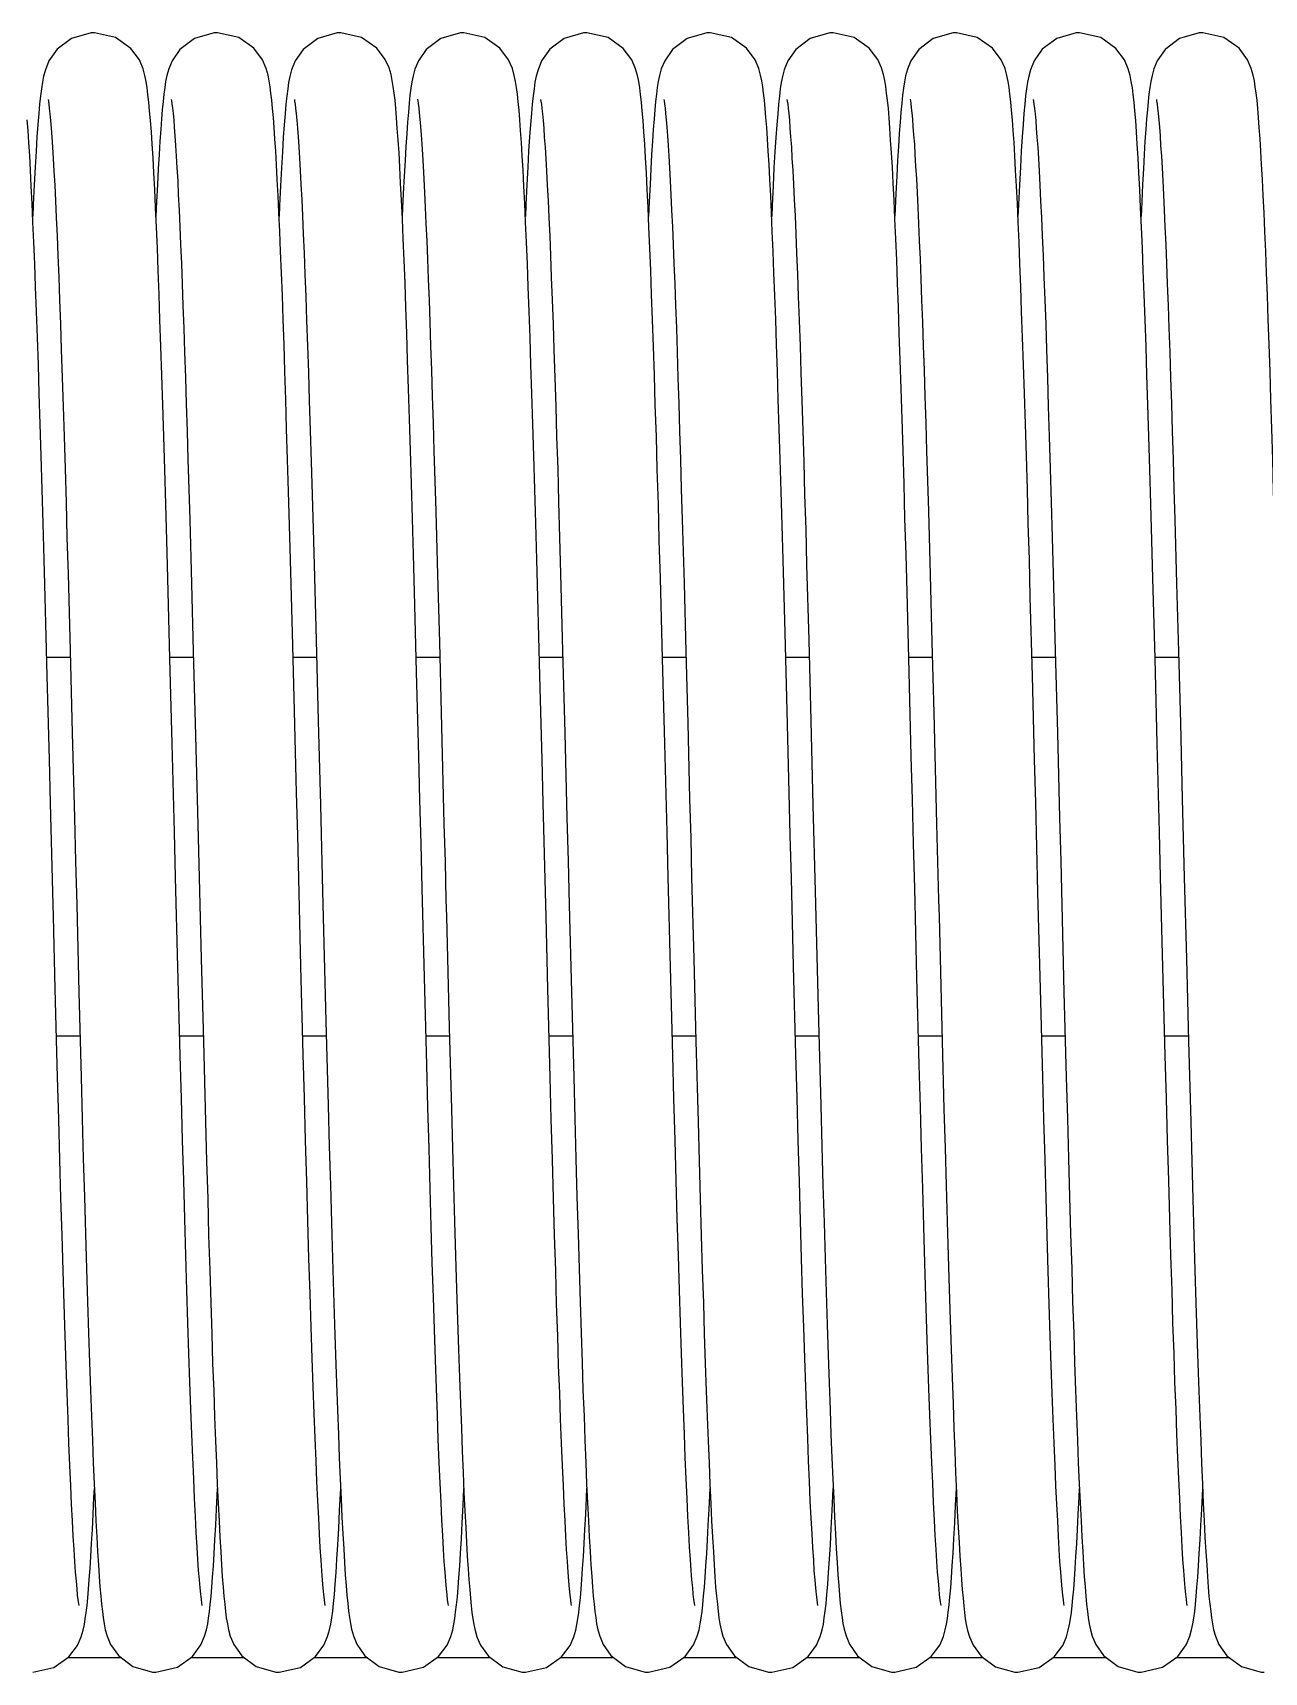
# Model space of a CAD drawing. Header units: millimetres. Extents: x 21899 to 38731, y -5425 to 3612.
# Drawn here: x 24551 to 24631, y -2765.4 to -2658.9 of the extents above; entities that cross this region are included whole.
import ezdxf

# ---------------------------------------------------------------- set-up
doc = ezdxf.new("R2010")
doc.units = ezdxf.units.MM

msp = doc.modelspace()

# ---------------------------------------------------------------- linework, layer by layer
at = {"color": 7, "linetype": 'Continuous'}
for p, q in [((24577.15, -2689.98), (24577.26, -2694.12)), ((24609.15, -2689.98), (24609.26, -2694.12)), ((24561.16, -2690.53), (24561.28, -2694.68)), ((24593.16, -2690.53), (24593.28, -2694.68)), ((24625.16, -2690.53), (24625.28, -2694.68)), ((24567.84, -2697.9), (24567.71, -2693.15)), ((24599.84, -2697.9), (24599.71, -2693.15)), ((24553.26, -2694.06), (24553.39, -2699.07)), ((24559.88, -2699.56), (24559.74, -2694.35)), ((24569.24, -2693.47), (24569.38, -2698.38)), ((24577.26, -2694.12), (24577.38, -2698.51)), ((24585.26, -2694.06), (24585.39, -2699.07)), ((24591.88, -2699.56), (24591.74, -2694.35)), ((24601.24, -2693.47), (24601.38, -2698.38)), ((24609.26, -2694.12), (24609.38, -2698.51)), ((24617.26, -2694.06), (24617.39, -2699.07)), ((24623.88, -2699.56), (24623.74, -2694.35)), ((24561.28, -2694.68), (24561.39, -2699.1)), ((24575.9, -2700.43), (24575.77, -2695.25)), ((24593.28, -2694.68), (24593.39, -2699.1)), ((24607.9, -2700.43), (24607.77, -2695.25)), ((24625.28, -2694.68), (24625.39, -2699.1)), ((24551.91, -2700.69), (24551.77, -2695.58)), ((24583.91, -2700.69), (24583.77, -2695.58)), ((24615.91, -2700.69), (24615.77, -2695.58)), ((24567.97, -2702.96), (24567.84, -2697.9)), ((24569.38, -2698.38), (24569.51, -2703.61)), ((24577.38, -2698.51), (24577.5, -2703.1)), ((24599.97, -2702.96), (24599.84, -2697.9)), ((24601.38, -2698.38), (24601.51, -2703.61)), ((24609.38, -2698.51), (24609.5, -2703.1)), ((24551.88, -2699.47), (24553.4, -2699.47)), ((24553.39, -2699.07), (24553.53, -2704.38)), ((24559.88, -2699.47), (24561.4, -2699.47)), ((24560.02, -2705.09), (24559.88, -2699.56)), ((24561.39, -2699.1), (24561.52, -2703.77)), ((24567.88, -2699.47), (24569.4, -2699.47)), ((24575.88, -2699.47), (24577.4, -2699.47)), ((24583.88, -2699.47), (24585.4, -2699.47)), ((24585.39, -2699.07), (24585.53, -2704.38)), ((24591.88, -2699.47), (24593.4, -2699.47)), ((24592.02, -2705.09), (24591.88, -2699.56)), ((24593.39, -2699.1), (24593.52, -2703.77)), ((24599.88, -2699.47), (24601.4, -2699.47)), ((24607.88, -2699.47), (24609.4, -2699.47)), ((24615.88, -2699.47), (24617.4, -2699.47)), ((24617.39, -2699.07), (24617.53, -2704.38)), ((24623.88, -2699.47), (24625.4, -2699.47)), ((24624.02, -2705.09), (24623.88, -2699.56)), ((24625.39, -2699.1), (24625.52, -2703.77)), ((24569.51, -2703.61), (24569.65, -2709.08)), ((24601.51, -2703.61), (24601.65, -2709.08)), ((24576.41, -2720.28), (24576.26, -2714.49)), ((24608.41, -2720.28), (24608.26, -2714.49)), ((24553.82, -2715.56), (24553.96, -2721.23)), ((24585.82, -2715.56), (24585.96, -2721.23)), ((24617.82, -2715.56), (24617.96, -2721.23)), ((24552.43, -2721.03), (24552.31, -2716.32)), ((24577.84, -2716.32), (24578.02, -2723.53)), ((24584.43, -2721.03), (24584.31, -2716.32)), ((24609.84, -2716.32), (24610.02, -2723.53)), ((24616.43, -2721.03), (24616.31, -2716.32)), ((24560.54, -2725.36), (24560.39, -2719.61)), ((24561.91, -2719.07), (24562.05, -2724.42)), ((24568.54, -2725.29), (24568.39, -2719.56)), ((24592.54, -2725.36), (24592.39, -2719.61)), ((24593.91, -2719.07), (24594.05, -2724.42)), ((24600.54, -2725.29), (24600.39, -2719.56)), ((24624.54, -2725.36), (24624.39, -2719.61)), ((24625.91, -2719.07), (24626.05, -2724.42)), ((24552.58, -2726.75), (24552.43, -2721.03)), ((24576.56, -2725.96), (24576.41, -2720.28)), ((24584.58, -2726.75), (24584.43, -2721.03)), ((24608.56, -2725.96), (24608.41, -2720.28)), ((24616.58, -2726.75), (24616.43, -2721.03)), ((24553.96, -2721.23), (24554.11, -2726.76)), ((24585.96, -2721.23), (24586.11, -2726.76)), ((24617.96, -2721.23), (24618.11, -2726.76)), ((24570.01, -2723.13), (24570.16, -2728.6)), ((24602.01, -2723.13), (24602.16, -2728.6)), ((24552.51, -2724.08), (24554.04, -2724.08)), ((24560.51, -2724.08), (24562.04, -2724.08)), ((24568.51, -2724.08), (24570.04, -2724.08)), ((24576.51, -2724.08), (24578.04, -2724.08)), ((24578.02, -2723.53), (24578.16, -2728.84)), ((24584.51, -2724.08), (24586.04, -2724.08)), ((24592.51, -2724.08), (24594.04, -2724.08)), ((24600.51, -2724.08), (24602.04, -2724.08)), ((24608.51, -2724.08), (24610.04, -2724.08)), ((24610.02, -2723.53), (24610.16, -2728.84)), ((24616.51, -2724.08), (24618.04, -2724.08)), ((24624.51, -2724.08), (24626.04, -2724.08)), ((24562.05, -2724.42), (24562.19, -2729.67)), ((24594.05, -2724.42), (24594.19, -2729.67)), ((24626.05, -2724.42), (24626.19, -2729.67)), ((24556.72, -2764.47), (24553.24, -2764.47)), ((24564.71, -2764.47), (24561.23, -2764.47)), ((24572.72, -2764.47), (24569.24, -2764.47)), ((24580.71, -2764.47), (24577.24, -2764.47)), ((24588.72, -2764.47), (24585.24, -2764.47)), ((24596.71, -2764.47), (24593.23, -2764.47)), ((24604.72, -2764.47), (24601.24, -2764.47)), ((24612.71, -2764.47), (24609.24, -2764.47)), ((24620.72, -2764.47), (24617.24, -2764.47)), ((24628.71, -2764.47), (24625.23, -2764.47))]:
    msp.add_line(p, q, dxfattribs=at)
for points in [[(24554.97, -2658.91), (24554.75, -2658.92), (24553.49, -2659.28), (24552.55, -2659.98), (24552.02, -2660.73), (24551.79, -2661.31), (24551.67, -2661.74), (24551.59, -2662.13), (24551.53, -2662.55), (24551.47, -2663.01), (24551.41, -2663.55), (24551.36, -2664.16), (24551.3, -2664.87)], [(24558.62, -2664.62), (24558.56, -2663.98), (24558.51, -2663.42), (24558.45, -2662.92), (24558.4, -2662.48), (24558.33, -2662.08), (24558.25, -2661.69), (24558.13, -2661.25), (24557.89, -2660.68), (24557.33, -2659.93), (24556.35, -2659.23), (24554.97, -2658.91)], [(24562.97, -2658.91), (24562.75, -2658.92), (24561.47, -2659.29), (24560.53, -2660), (24560.02, -2660.73), (24559.8, -2661.26), (24559.68, -2661.69), (24559.6, -2662.08), (24559.54, -2662.47), (24559.48, -2662.89), (24559.43, -2663.37), (24559.38, -2663.91), (24559.33, -2664.51), (24559.28, -2665.2)], [(24566.65, -2665.07), (24566.6, -2664.42), (24566.55, -2663.83), (24566.5, -2663.3), (24566.44, -2662.84), (24566.39, -2662.42), (24566.33, -2662.04), (24566.25, -2661.67), (24566.13, -2661.24), (24565.89, -2660.68), (24565.33, -2659.92), (24564.35, -2659.23), (24562.97, -2658.91)], [(24570.97, -2658.91), (24570.75, -2658.92), (24569.48, -2659.28), (24568.54, -2659.99), (24568.01, -2660.74), (24567.78, -2661.31), (24567.67, -2661.75), (24567.59, -2662.14), (24567.53, -2662.56), (24567.47, -2663.02), (24567.41, -2663.56), (24567.36, -2664.18), (24567.3, -2664.89)], [(24574.65, -2665.12), (24574.6, -2664.44), (24574.55, -2663.84), (24574.5, -2663.3), (24574.44, -2662.83), (24574.39, -2662.41), (24574.32, -2662.02), (24574.24, -2661.63), (24574.11, -2661.2), (24573.87, -2660.65), (24573.31, -2659.91), (24572.33, -2659.22), (24570.97, -2658.91)], [(24578.97, -2658.91), (24578.75, -2658.92), (24577.47, -2659.29), (24576.53, -2660), (24576.02, -2660.73), (24575.79, -2661.28), (24575.67, -2661.72), (24575.6, -2662.11), (24575.53, -2662.52), (24575.47, -2662.97), (24575.42, -2663.48), (24575.37, -2664.06), (24575.31, -2664.72)], [(24582.61, -2664.57), (24582.56, -2663.94), (24582.51, -2663.39), (24582.45, -2662.91), (24582.4, -2662.47), (24582.33, -2662.08), (24582.25, -2661.69), (24582.13, -2661.24), (24581.88, -2660.67), (24581.31, -2659.91), (24580.33, -2659.22), (24578.97, -2658.91)], [(24586.97, -2658.91), (24586.75, -2658.92), (24585.49, -2659.28), (24584.55, -2659.98), (24584.02, -2660.73), (24583.79, -2661.31), (24583.67, -2661.74), (24583.59, -2662.13), (24583.53, -2662.55), (24583.47, -2663.01), (24583.41, -2663.55), (24583.36, -2664.16), (24583.3, -2664.87)], [(24590.62, -2664.62), (24590.56, -2663.98), (24590.51, -2663.42), (24590.45, -2662.92), (24590.4, -2662.48), (24590.33, -2662.08), (24590.25, -2661.69), (24590.13, -2661.25), (24589.89, -2660.68), (24589.33, -2659.93), (24588.35, -2659.23), (24586.97, -2658.91)], [(24594.97, -2658.91), (24594.75, -2658.92), (24593.47, -2659.29), (24592.53, -2660), (24592.02, -2660.73), (24591.8, -2661.26), (24591.68, -2661.69), (24591.6, -2662.08), (24591.54, -2662.47), (24591.48, -2662.89), (24591.43, -2663.37), (24591.38, -2663.91), (24591.33, -2664.51), (24591.28, -2665.2)], [(24598.65, -2665.07), (24598.6, -2664.42), (24598.55, -2663.83), (24598.5, -2663.3), (24598.44, -2662.84), (24598.39, -2662.42), (24598.33, -2662.04), (24598.25, -2661.67), (24598.13, -2661.24), (24597.89, -2660.68), (24597.33, -2659.92), (24596.35, -2659.23), (24594.97, -2658.91)], [(24602.97, -2658.91), (24602.75, -2658.92), (24601.48, -2659.28), (24600.54, -2659.99), (24600.01, -2660.74), (24599.78, -2661.31), (24599.67, -2661.75), (24599.59, -2662.14), (24599.53, -2662.56), (24599.47, -2663.02), (24599.41, -2663.56), (24599.36, -2664.18), (24599.3, -2664.89)], [(24606.65, -2665.12), (24606.6, -2664.44), (24606.55, -2663.84), (24606.5, -2663.3), (24606.44, -2662.83), (24606.39, -2662.41), (24606.32, -2662.02), (24606.24, -2661.63), (24606.11, -2661.2), (24605.87, -2660.65), (24605.31, -2659.91), (24604.33, -2659.22), (24602.97, -2658.91)], [(24610.97, -2658.91), (24610.75, -2658.92), (24609.47, -2659.29), (24608.53, -2660), (24608.02, -2660.73), (24607.79, -2661.28), (24607.67, -2661.72), (24607.6, -2662.11), (24607.53, -2662.52), (24607.47, -2662.97), (24607.42, -2663.48), (24607.37, -2664.06), (24607.31, -2664.72)], [(24614.61, -2664.57), (24614.56, -2663.94), (24614.51, -2663.39), (24614.45, -2662.91), (24614.4, -2662.47), (24614.33, -2662.08), (24614.25, -2661.69), (24614.13, -2661.24), (24613.88, -2660.67), (24613.31, -2659.91), (24612.33, -2659.22), (24610.97, -2658.91)], [(24618.97, -2658.91), (24618.75, -2658.92), (24617.49, -2659.28), (24616.55, -2659.98), (24616.02, -2660.73), (24615.79, -2661.31), (24615.67, -2661.74), (24615.59, -2662.13), (24615.53, -2662.55), (24615.47, -2663.01), (24615.41, -2663.55), (24615.36, -2664.16), (24615.3, -2664.87)], [(24622.62, -2664.62), (24622.56, -2663.98), (24622.51, -2663.42), (24622.45, -2662.92), (24622.4, -2662.48), (24622.33, -2662.08), (24622.25, -2661.69), (24622.13, -2661.25), (24621.89, -2660.68), (24621.33, -2659.93), (24620.35, -2659.23), (24618.97, -2658.91)], [(24626.97, -2658.91), (24626.75, -2658.92), (24625.47, -2659.29), (24624.53, -2660), (24624.02, -2660.73), (24623.8, -2661.26), (24623.68, -2661.69), (24623.6, -2662.08), (24623.54, -2662.47), (24623.48, -2662.89), (24623.43, -2663.37), (24623.38, -2663.91), (24623.33, -2664.51), (24623.28, -2665.2)], [(24630.65, -2665.07), (24630.6, -2664.42), (24630.55, -2663.83), (24630.5, -2663.3), (24630.44, -2662.84), (24630.39, -2662.42), (24630.33, -2662.04), (24630.25, -2661.67), (24630.13, -2661.24), (24629.89, -2660.68), (24629.33, -2659.92), (24628.35, -2659.23), (24626.97, -2658.91)], [(24551.96, -2663.24), (24551.98, -2663.35), (24552.01, -2663.55), (24552.04, -2663.83), (24552.08, -2664.18), (24552.12, -2664.61), (24552.16, -2665.12), (24552.2, -2665.69), (24552.25, -2666.35), (24552.3, -2667.09), (24552.34, -2667.91), (24552.39, -2668.81), (24552.44, -2669.82), (24552.49, -2670.91), (24552.55, -2672.1), (24552.6, -2673.39), (24552.65, -2674.78), (24552.71, -2676.26), (24552.77, -2677.84), (24552.82, -2679.52), (24552.88, -2681.3), (24552.94, -2683.18), (24553, -2685.15), (24553.07, -2687.23), (24553.13, -2689.41), (24553.19, -2691.69), (24553.26, -2694.06)], [(24559.96, -2663.24), (24559.98, -2663.34), (24560.01, -2663.53), (24560.04, -2663.8), (24560.08, -2664.15), (24560.12, -2664.57), (24560.16, -2665.05), (24560.2, -2665.61), (24560.24, -2666.23), (24560.29, -2666.92), (24560.33, -2667.69), (24560.38, -2668.53), (24560.42, -2669.44), (24560.47, -2670.44), (24560.52, -2671.51), (24560.57, -2672.67), (24560.62, -2673.91), (24560.67, -2675.23), (24560.72, -2676.63), (24560.78, -2678.11), (24560.83, -2679.67), (24560.88, -2681.31), (24560.94, -2683.01), (24560.99, -2684.79), (24561.05, -2686.63), (24561.1, -2688.55), (24561.16, -2690.53)], [(24567.96, -2663.24), (24567.98, -2663.35), (24568.01, -2663.54), (24568.04, -2663.82), (24568.08, -2664.17), (24568.12, -2664.6), (24568.16, -2665.1), (24568.2, -2665.67), (24568.25, -2666.32), (24568.29, -2667.05), (24568.34, -2667.86), (24568.39, -2668.75), (24568.44, -2669.74), (24568.49, -2670.81), (24568.54, -2671.98), (24568.59, -2673.24), (24568.65, -2674.6), (24568.7, -2676.05), (24568.76, -2677.6), (24568.81, -2679.24), (24568.87, -2680.99), (24568.93, -2682.82), (24568.99, -2684.76), (24569.05, -2686.79), (24569.11, -2688.92), (24569.18, -2691.15), (24569.24, -2693.47)], [(24575.96, -2663.23), (24575.96, -2663.24), (24575.98, -2663.33), (24576, -2663.51), (24576.04, -2663.78), (24576.07, -2664.12), (24576.11, -2664.52), (24576.15, -2665), (24576.19, -2665.54), (24576.24, -2666.15), (24576.28, -2666.83), (24576.32, -2667.58), (24576.37, -2668.4), (24576.42, -2669.29), (24576.46, -2670.26), (24576.51, -2671.31), (24576.56, -2672.43), (24576.61, -2673.63), (24576.66, -2674.92), (24576.71, -2676.28), (24576.76, -2677.72), (24576.81, -2679.24), (24576.87, -2680.84), (24576.92, -2682.52), (24576.98, -2684.27), (24577.03, -2686.1), (24577.09, -2688.01), (24577.15, -2689.98)], [(24583.96, -2663.24), (24583.98, -2663.35), (24584.01, -2663.55), (24584.04, -2663.83), (24584.08, -2664.18), (24584.12, -2664.61), (24584.16, -2665.12), (24584.2, -2665.69), (24584.25, -2666.35), (24584.3, -2667.09), (24584.34, -2667.91), (24584.39, -2668.81), (24584.44, -2669.82), (24584.49, -2670.91), (24584.55, -2672.1), (24584.6, -2673.39), (24584.65, -2674.78), (24584.71, -2676.26), (24584.77, -2677.84), (24584.82, -2679.52), (24584.88, -2681.3), (24584.94, -2683.18), (24585, -2685.15), (24585.07, -2687.23), (24585.13, -2689.41), (24585.19, -2691.69), (24585.26, -2694.06)], [(24591.96, -2663.24), (24591.98, -2663.34), (24592.01, -2663.53), (24592.04, -2663.8), (24592.08, -2664.15), (24592.12, -2664.57), (24592.16, -2665.05), (24592.2, -2665.61), (24592.24, -2666.23), (24592.29, -2666.92), (24592.33, -2667.69), (24592.38, -2668.53), (24592.42, -2669.44), (24592.47, -2670.44), (24592.52, -2671.51), (24592.57, -2672.67), (24592.62, -2673.91), (24592.67, -2675.23), (24592.72, -2676.63), (24592.78, -2678.11), (24592.83, -2679.67), (24592.88, -2681.31), (24592.94, -2683.01), (24592.99, -2684.79), (24593.05, -2686.63), (24593.1, -2688.55), (24593.16, -2690.53)], [(24599.96, -2663.24), (24599.98, -2663.35), (24600.01, -2663.54), (24600.04, -2663.82), (24600.08, -2664.17), (24600.12, -2664.6), (24600.16, -2665.1), (24600.2, -2665.67), (24600.25, -2666.32), (24600.29, -2667.05), (24600.34, -2667.86), (24600.39, -2668.75), (24600.44, -2669.74), (24600.49, -2670.81), (24600.54, -2671.98), (24600.59, -2673.24), (24600.65, -2674.6), (24600.7, -2676.05), (24600.76, -2677.6), (24600.81, -2679.24), (24600.87, -2680.99), (24600.93, -2682.82), (24600.99, -2684.76), (24601.05, -2686.79), (24601.11, -2688.92), (24601.18, -2691.15), (24601.24, -2693.47)], [(24607.96, -2663.23), (24607.96, -2663.24), (24607.98, -2663.33), (24608, -2663.51), (24608.04, -2663.78), (24608.07, -2664.12), (24608.11, -2664.52), (24608.15, -2665), (24608.19, -2665.54), (24608.24, -2666.15), (24608.28, -2666.83), (24608.32, -2667.58), (24608.37, -2668.4), (24608.42, -2669.29), (24608.46, -2670.26), (24608.51, -2671.31), (24608.56, -2672.43), (24608.61, -2673.63), (24608.66, -2674.92), (24608.71, -2676.28), (24608.76, -2677.72), (24608.81, -2679.24), (24608.87, -2680.84), (24608.92, -2682.52), (24608.98, -2684.27), (24609.03, -2686.1), (24609.09, -2688.01), (24609.15, -2689.98)], [(24615.96, -2663.24), (24615.98, -2663.35), (24616.01, -2663.55), (24616.04, -2663.83), (24616.08, -2664.18), (24616.12, -2664.61), (24616.16, -2665.12), (24616.2, -2665.69), (24616.25, -2666.35), (24616.3, -2667.09), (24616.34, -2667.91), (24616.39, -2668.81), (24616.44, -2669.82), (24616.49, -2670.91), (24616.55, -2672.1), (24616.6, -2673.39), (24616.65, -2674.78), (24616.71, -2676.26), (24616.77, -2677.84), (24616.82, -2679.52), (24616.88, -2681.3), (24616.94, -2683.18), (24617, -2685.15), (24617.07, -2687.23), (24617.13, -2689.41), (24617.19, -2691.69), (24617.26, -2694.06)], [(24623.96, -2663.24), (24623.98, -2663.34), (24624.01, -2663.53), (24624.04, -2663.8), (24624.08, -2664.15), (24624.12, -2664.57), (24624.16, -2665.05), (24624.2, -2665.61), (24624.24, -2666.23), (24624.29, -2666.92), (24624.33, -2667.69), (24624.38, -2668.53), (24624.42, -2669.44), (24624.47, -2670.44), (24624.52, -2671.51), (24624.57, -2672.67), (24624.62, -2673.91), (24624.67, -2675.23), (24624.72, -2676.63), (24624.78, -2678.11), (24624.83, -2679.67), (24624.88, -2681.31), (24624.94, -2683.01), (24624.99, -2684.79), (24625.05, -2686.63), (24625.1, -2688.55), (24625.16, -2690.53)], [(24551.77, -2695.58), (24551.71, -2693.14), (24551.64, -2690.8), (24551.58, -2688.55), (24551.52, -2686.39), (24551.45, -2684.33), (24551.39, -2682.35), (24551.33, -2680.48), (24551.27, -2678.7), (24551.21, -2677.01), (24551.15, -2675.42), (24551.1, -2673.92), (24551.04, -2672.52), (24550.98, -2671.21), (24550.93, -2670), (24550.87, -2668.87), (24550.82, -2667.84), (24550.77, -2666.9), (24550.72, -2666.04), (24550.66, -2665.26), (24550.61, -2664.57)], [(24559.74, -2694.35), (24559.67, -2691.89), (24559.61, -2689.54), (24559.54, -2687.29), (24559.48, -2685.14), (24559.41, -2683.09), (24559.35, -2681.15), (24559.29, -2679.3), (24559.23, -2677.56), (24559.17, -2675.91), (24559.11, -2674.36), (24559.06, -2672.9), (24559, -2671.54), (24558.94, -2670.27), (24558.89, -2669.1), (24558.83, -2668.02), (24558.78, -2667.04), (24558.72, -2666.15), (24558.67, -2665.34), (24558.62, -2664.62)], [(24583.77, -2695.58), (24583.71, -2693.14), (24583.64, -2690.8), (24583.58, -2688.55), (24583.52, -2686.39), (24583.45, -2684.33), (24583.39, -2682.35), (24583.33, -2680.48), (24583.27, -2678.7), (24583.21, -2677.01), (24583.15, -2675.42), (24583.1, -2673.92), (24583.04, -2672.52), (24582.98, -2671.21), (24582.93, -2670), (24582.87, -2668.87), (24582.82, -2667.84), (24582.77, -2666.9), (24582.72, -2666.04), (24582.66, -2665.26), (24582.61, -2664.57)], [(24591.74, -2694.35), (24591.67, -2691.89), (24591.61, -2689.54), (24591.54, -2687.29), (24591.48, -2685.14), (24591.41, -2683.09), (24591.35, -2681.15), (24591.29, -2679.3), (24591.23, -2677.56), (24591.17, -2675.91), (24591.11, -2674.36), (24591.06, -2672.9), (24591, -2671.54), (24590.94, -2670.27), (24590.89, -2669.1), (24590.83, -2668.02), (24590.78, -2667.04), (24590.72, -2666.15), (24590.67, -2665.34), (24590.62, -2664.62)], [(24615.77, -2695.58), (24615.71, -2693.14), (24615.64, -2690.8), (24615.58, -2688.55), (24615.52, -2686.39), (24615.45, -2684.33), (24615.39, -2682.35), (24615.33, -2680.48), (24615.27, -2678.7), (24615.21, -2677.01), (24615.15, -2675.42), (24615.1, -2673.92), (24615.04, -2672.52), (24614.98, -2671.21), (24614.93, -2670), (24614.87, -2668.87), (24614.82, -2667.84), (24614.77, -2666.9), (24614.72, -2666.04), (24614.66, -2665.26), (24614.61, -2664.57)], [(24623.74, -2694.35), (24623.67, -2691.89), (24623.61, -2689.54), (24623.54, -2687.29), (24623.48, -2685.14), (24623.41, -2683.09), (24623.35, -2681.15), (24623.29, -2679.3), (24623.23, -2677.56), (24623.17, -2675.91), (24623.11, -2674.36), (24623.06, -2672.9), (24623, -2671.54), (24622.94, -2670.27), (24622.89, -2669.1), (24622.83, -2668.02), (24622.78, -2667.04), (24622.72, -2666.15), (24622.67, -2665.34), (24622.62, -2664.62)], [(24551.3, -2664.87), (24551.24, -2665.68), (24551.18, -2666.6), (24551.13, -2667.64), (24551.06, -2668.8), (24551, -2670.08), (24550.97, -2670.84)], [(24559.28, -2665.2), (24559.22, -2665.96), (24559.17, -2666.81), (24559.12, -2667.75), (24559.07, -2668.77), (24559.01, -2669.89), (24558.97, -2670.84)], [(24567.71, -2693.15), (24567.65, -2690.89), (24567.58, -2688.72), (24567.52, -2686.63), (24567.46, -2684.64), (24567.4, -2682.73), (24567.35, -2680.91), (24567.29, -2679.17), (24567.23, -2677.53), (24567.18, -2675.97), (24567.12, -2674.5), (24567.07, -2673.12), (24567.01, -2671.82), (24566.96, -2670.61), (24566.91, -2669.49), (24566.85, -2668.44), (24566.8, -2667.48), (24566.75, -2666.6), (24566.7, -2665.8), (24566.65, -2665.07)], [(24567.3, -2664.89), (24567.24, -2665.71), (24567.18, -2666.64), (24567.12, -2667.69), (24567.06, -2668.86), (24567, -2670.15), (24566.97, -2670.84)], [(24575.77, -2695.25), (24575.7, -2692.8), (24575.63, -2690.46), (24575.57, -2688.21), (24575.51, -2686.05), (24575.44, -2684), (24575.38, -2682.05), (24575.32, -2680.19), (24575.26, -2678.43), (24575.2, -2676.75), (24575.15, -2675.18), (24575.09, -2673.69), (24575.03, -2672.3), (24574.98, -2671), (24574.92, -2669.79), (24574.86, -2668.68), (24574.81, -2667.65), (24574.76, -2666.72), (24574.7, -2665.88), (24574.65, -2665.12)], [(24575.31, -2664.72), (24575.26, -2665.46), (24575.2, -2666.29), (24575.15, -2667.21), (24575.09, -2668.23), (24575.04, -2669.35), (24574.97, -2670.83)], [(24583.3, -2664.87), (24583.24, -2665.68), (24583.18, -2666.6), (24583.13, -2667.64), (24583.06, -2668.8), (24583, -2670.08), (24582.97, -2670.84)], [(24591.28, -2665.2), (24591.22, -2665.96), (24591.17, -2666.81), (24591.12, -2667.75), (24591.07, -2668.77), (24591.01, -2669.89), (24590.97, -2670.84)], [(24599.71, -2693.15), (24599.65, -2690.89), (24599.58, -2688.72), (24599.52, -2686.63), (24599.46, -2684.64), (24599.4, -2682.73), (24599.35, -2680.91), (24599.29, -2679.17), (24599.23, -2677.53), (24599.18, -2675.97), (24599.12, -2674.5), (24599.07, -2673.12), (24599.01, -2671.82), (24598.96, -2670.61), (24598.91, -2669.49), (24598.85, -2668.44), (24598.8, -2667.48), (24598.75, -2666.6), (24598.7, -2665.8), (24598.65, -2665.07)], [(24599.3, -2664.89), (24599.24, -2665.71), (24599.18, -2666.64), (24599.12, -2667.69), (24599.06, -2668.86), (24599, -2670.15), (24598.97, -2670.84)], [(24607.77, -2695.25), (24607.7, -2692.8), (24607.63, -2690.46), (24607.57, -2688.21), (24607.51, -2686.05), (24607.44, -2684), (24607.38, -2682.05), (24607.32, -2680.19), (24607.26, -2678.43), (24607.2, -2676.75), (24607.15, -2675.18), (24607.09, -2673.69), (24607.03, -2672.3), (24606.98, -2671), (24606.92, -2669.79), (24606.86, -2668.68), (24606.81, -2667.65), (24606.76, -2666.72), (24606.7, -2665.88), (24606.65, -2665.12)], [(24607.31, -2664.72), (24607.26, -2665.46), (24607.2, -2666.29), (24607.15, -2667.21), (24607.09, -2668.23), (24607.04, -2669.35), (24606.97, -2670.83)], [(24615.3, -2664.87), (24615.24, -2665.68), (24615.18, -2666.6), (24615.13, -2667.64), (24615.06, -2668.8), (24615, -2670.08), (24614.97, -2670.84)], [(24623.28, -2665.2), (24623.22, -2665.96), (24623.17, -2666.81), (24623.12, -2667.75), (24623.07, -2668.77), (24623.01, -2669.89), (24622.97, -2670.84)], [(24631.71, -2693.15), (24631.65, -2690.89), (24631.58, -2688.72), (24631.52, -2686.63), (24631.46, -2684.64), (24631.4, -2682.73), (24631.35, -2680.91), (24631.29, -2679.17), (24631.23, -2677.53), (24631.18, -2675.97), (24631.12, -2674.5), (24631.07, -2673.12), (24631.01, -2671.82), (24630.96, -2670.61), (24630.91, -2669.49), (24630.85, -2668.44), (24630.8, -2667.48), (24630.75, -2666.6), (24630.7, -2665.8), (24630.65, -2665.07)], [(24552.12, -2708.94), (24552.05, -2706.12), (24551.91, -2700.69)], [(24576.26, -2714.49), (24576.19, -2711.6), (24576.12, -2708.74), (24576.04, -2705.91), (24575.9, -2700.43)], [(24584.12, -2708.94), (24584.05, -2706.12), (24583.91, -2700.69)], [(24608.26, -2714.49), (24608.19, -2711.6), (24608.12, -2708.74), (24608.04, -2705.91), (24607.9, -2700.43)], [(24616.12, -2708.94), (24616.05, -2706.12), (24615.91, -2700.69)], [(24568.39, -2719.56), (24568.25, -2713.84), (24568.18, -2711.04), (24568.11, -2708.29), (24567.97, -2702.96)], [(24600.39, -2719.56), (24600.25, -2713.84), (24600.18, -2711.04), (24600.11, -2708.29), (24599.97, -2702.96)], [(24561.52, -2703.77), (24561.64, -2708.68), (24561.71, -2711.21), (24561.77, -2713.79), (24561.91, -2719.07)], [(24577.5, -2703.1), (24577.68, -2710.3), (24577.75, -2712.76), (24577.81, -2715.24), (24577.84, -2716.32)], [(24593.52, -2703.77), (24593.64, -2708.68), (24593.71, -2711.21), (24593.77, -2713.79), (24593.91, -2719.07)], [(24609.5, -2703.1), (24609.68, -2710.3), (24609.75, -2712.76), (24609.81, -2715.24), (24609.84, -2716.32)], [(24625.52, -2703.77), (24625.64, -2708.68), (24625.71, -2711.21), (24625.77, -2713.79), (24625.91, -2719.07)], [(24553.53, -2704.38), (24553.67, -2709.91), (24553.75, -2712.73), (24553.82, -2715.56)], [(24560.39, -2719.61), (24560.24, -2713.76), (24560.17, -2710.84), (24560.02, -2705.09)], [(24585.53, -2704.38), (24585.67, -2709.91), (24585.75, -2712.73), (24585.82, -2715.56)], [(24592.39, -2719.61), (24592.24, -2713.76), (24592.17, -2710.84), (24592.02, -2705.09)], [(24617.53, -2704.38), (24617.67, -2709.91), (24617.75, -2712.73), (24617.82, -2715.56)], [(24624.39, -2719.61), (24624.24, -2713.76), (24624.17, -2710.84), (24624.02, -2705.09)], [(24552.31, -2716.32), (24552.27, -2714.75), (24552.12, -2708.94)], [(24569.65, -2709.08), (24569.79, -2714.68), (24570.01, -2723.13)], [(24584.31, -2716.32), (24584.27, -2714.75), (24584.12, -2708.94)], [(24601.65, -2709.08), (24601.79, -2714.68), (24602.01, -2723.13)], [(24616.31, -2716.32), (24616.27, -2714.75), (24616.12, -2708.94)], [(24569.97, -2761.08), (24569.97, -2761.07), (24569.95, -2760.93), (24569.92, -2760.69), (24569.88, -2760.36), (24569.84, -2759.94), (24569.79, -2759.43), (24569.74, -2758.83), (24569.7, -2758.13), (24569.64, -2757.32), (24569.59, -2756.42), (24569.54, -2755.4), (24569.48, -2754.27), (24569.42, -2753.03), (24569.37, -2751.68), (24569.31, -2750.2), (24569.25, -2748.6), (24569.18, -2746.87), (24569.12, -2745.01), (24569.05, -2743), (24568.98, -2740.84), (24568.91, -2738.54), (24568.84, -2736.1), (24568.77, -2733.53), (24568.69, -2730.87), (24568.62, -2728.11), (24568.54, -2725.29)], [(24601.97, -2761.08), (24601.97, -2761.07), (24601.95, -2760.93), (24601.92, -2760.69), (24601.88, -2760.36), (24601.84, -2759.94), (24601.79, -2759.43), (24601.74, -2758.83), (24601.7, -2758.13), (24601.64, -2757.32), (24601.59, -2756.42), (24601.54, -2755.4), (24601.48, -2754.27), (24601.42, -2753.03), (24601.37, -2751.68), (24601.31, -2750.2), (24601.25, -2748.6), (24601.18, -2746.87), (24601.12, -2745.01), (24601.05, -2743), (24600.98, -2740.84), (24600.91, -2738.54), (24600.84, -2736.1), (24600.77, -2733.53), (24600.69, -2730.87), (24600.62, -2728.11), (24600.54, -2725.29)], [(24561.97, -2761.08), (24561.97, -2761.07), (24561.95, -2760.93), (24561.92, -2760.69), (24561.88, -2760.35), (24561.84, -2759.93), (24561.79, -2759.42), (24561.74, -2758.81), (24561.69, -2758.1), (24561.64, -2757.28), (24561.59, -2756.34), (24561.53, -2755.29), (24561.48, -2754.13), (24561.42, -2752.85), (24561.36, -2751.46), (24561.3, -2749.95), (24561.24, -2748.33), (24561.17, -2746.58), (24561.11, -2744.71), (24561.04, -2742.72), (24560.98, -2740.6), (24560.91, -2738.35), (24560.84, -2735.97), (24560.77, -2733.47), (24560.69, -2730.86), (24560.62, -2728.15), (24560.54, -2725.36)], [(24577.97, -2761.08), (24577.97, -2761.07), (24577.95, -2760.94), (24577.92, -2760.71), (24577.88, -2760.39), (24577.84, -2759.99), (24577.8, -2759.5), (24577.75, -2758.92), (24577.7, -2758.23), (24577.65, -2757.45), (24577.6, -2756.54), (24577.54, -2755.53), (24577.49, -2754.39), (24577.43, -2753.14), (24577.37, -2751.78), (24577.31, -2750.3), (24577.25, -2748.7), (24577.19, -2746.98), (24577.12, -2745.13), (24577.06, -2743.15), (24576.99, -2741.05), (24576.92, -2738.82), (24576.85, -2736.46), (24576.78, -2733.99), (24576.71, -2731.4), (24576.63, -2728.72), (24576.56, -2725.96)], [(24593.97, -2761.08), (24593.97, -2761.07), (24593.95, -2760.93), (24593.92, -2760.69), (24593.88, -2760.35), (24593.84, -2759.93), (24593.79, -2759.42), (24593.74, -2758.81), (24593.69, -2758.1), (24593.64, -2757.28), (24593.59, -2756.34), (24593.53, -2755.29), (24593.48, -2754.13), (24593.42, -2752.85), (24593.36, -2751.46), (24593.3, -2749.95), (24593.24, -2748.33), (24593.17, -2746.58), (24593.11, -2744.71), (24593.04, -2742.72), (24592.98, -2740.6), (24592.91, -2738.35), (24592.84, -2735.97), (24592.77, -2733.47), (24592.69, -2730.86), (24592.62, -2728.15), (24592.54, -2725.36)], [(24609.97, -2761.08), (24609.97, -2761.07), (24609.95, -2760.94), (24609.92, -2760.71), (24609.88, -2760.39), (24609.84, -2759.99), (24609.8, -2759.5), (24609.75, -2758.92), (24609.7, -2758.23), (24609.65, -2757.45), (24609.6, -2756.54), (24609.54, -2755.53), (24609.49, -2754.39), (24609.43, -2753.14), (24609.37, -2751.78), (24609.31, -2750.3), (24609.25, -2748.7), (24609.19, -2746.98), (24609.12, -2745.13), (24609.06, -2743.15), (24608.99, -2741.05), (24608.92, -2738.82), (24608.85, -2736.46), (24608.78, -2733.99), (24608.71, -2731.4), (24608.63, -2728.72), (24608.56, -2725.96)], [(24625.97, -2761.08), (24625.97, -2761.07), (24625.95, -2760.93), (24625.92, -2760.69), (24625.88, -2760.35), (24625.84, -2759.93), (24625.79, -2759.42), (24625.74, -2758.81), (24625.69, -2758.1), (24625.64, -2757.28), (24625.59, -2756.34), (24625.53, -2755.29), (24625.48, -2754.13), (24625.42, -2752.85), (24625.36, -2751.46), (24625.3, -2749.95), (24625.24, -2748.33), (24625.17, -2746.58), (24625.11, -2744.71), (24625.04, -2742.72), (24624.98, -2740.6), (24624.91, -2738.35), (24624.84, -2735.97), (24624.77, -2733.47), (24624.69, -2730.86), (24624.62, -2728.15), (24624.54, -2725.36)], [(24553.97, -2761.07), (24553.97, -2761.08), (24553.97, -2761.07), (24553.95, -2760.95), (24553.92, -2760.72), (24553.88, -2760.4), (24553.84, -2759.99), (24553.8, -2759.5), (24553.75, -2758.91), (24553.7, -2758.23), (24553.65, -2757.45), (24553.6, -2756.57), (24553.55, -2755.59), (24553.49, -2754.5), (24553.44, -2753.3), (24553.38, -2751.98), (24553.32, -2750.54), (24553.26, -2748.98), (24553.2, -2747.29), (24553.13, -2745.49), (24553.07, -2743.56), (24553, -2741.5), (24552.94, -2739.33), (24552.87, -2737.03), (24552.8, -2734.62), (24552.73, -2732.1), (24552.65, -2729.48), (24552.58, -2726.75)], [(24554.11, -2726.76), (24554.18, -2729.44), (24554.25, -2732.04), (24554.32, -2734.54), (24554.39, -2736.93), (24554.46, -2739.2), (24554.52, -2741.35), (24554.59, -2743.38), (24554.65, -2745.3), (24554.71, -2747.1), (24554.78, -2748.78), (24554.84, -2750.35), (24554.89, -2751.81), (24554.95, -2753.17), (24555.01, -2754.42), (24555.07, -2755.57), (24555.12, -2756.62), (24555.18, -2757.57), (24555.23, -2758.43), (24555.28, -2759.19)], [(24585.97, -2761.07), (24585.97, -2761.08), (24585.97, -2761.07), (24585.95, -2760.95), (24585.92, -2760.72), (24585.88, -2760.4), (24585.84, -2759.99), (24585.8, -2759.5), (24585.75, -2758.91), (24585.7, -2758.23), (24585.65, -2757.45), (24585.6, -2756.57), (24585.55, -2755.59), (24585.49, -2754.5), (24585.44, -2753.3), (24585.38, -2751.98), (24585.32, -2750.54), (24585.26, -2748.98), (24585.2, -2747.29), (24585.13, -2745.49), (24585.07, -2743.56), (24585, -2741.5), (24584.94, -2739.33), (24584.87, -2737.03), (24584.8, -2734.62), (24584.73, -2732.1), (24584.65, -2729.48), (24584.58, -2726.75)], [(24586.11, -2726.76), (24586.18, -2729.44), (24586.25, -2732.04), (24586.32, -2734.54), (24586.39, -2736.93), (24586.46, -2739.2), (24586.52, -2741.35), (24586.59, -2743.38), (24586.65, -2745.3), (24586.71, -2747.1), (24586.78, -2748.78), (24586.84, -2750.35), (24586.89, -2751.81), (24586.95, -2753.17), (24587.01, -2754.42), (24587.07, -2755.57), (24587.12, -2756.62), (24587.18, -2757.57), (24587.23, -2758.43), (24587.28, -2759.19)], [(24617.97, -2761.07), (24617.97, -2761.08), (24617.97, -2761.07), (24617.95, -2760.95), (24617.92, -2760.72), (24617.88, -2760.4), (24617.84, -2759.99), (24617.8, -2759.5), (24617.75, -2758.91), (24617.7, -2758.23), (24617.65, -2757.45), (24617.6, -2756.57), (24617.55, -2755.59), (24617.49, -2754.5), (24617.44, -2753.3), (24617.38, -2751.98), (24617.32, -2750.54), (24617.26, -2748.98), (24617.2, -2747.29), (24617.13, -2745.49), (24617.07, -2743.56), (24617, -2741.5), (24616.94, -2739.33), (24616.87, -2737.03), (24616.8, -2734.62), (24616.73, -2732.1), (24616.65, -2729.48), (24616.58, -2726.75)], [(24618.11, -2726.76), (24618.18, -2729.44), (24618.25, -2732.04), (24618.32, -2734.54), (24618.39, -2736.93), (24618.46, -2739.2), (24618.52, -2741.35), (24618.59, -2743.38), (24618.65, -2745.3), (24618.71, -2747.1), (24618.78, -2748.78), (24618.84, -2750.35), (24618.89, -2751.81), (24618.95, -2753.17), (24619.01, -2754.42), (24619.07, -2755.57), (24619.12, -2756.62), (24619.18, -2757.57), (24619.23, -2758.43), (24619.28, -2759.19)], [(24570.16, -2728.6), (24570.23, -2731.23), (24570.3, -2733.77), (24570.37, -2736.21), (24570.44, -2738.54), (24570.51, -2740.75), (24570.57, -2742.83), (24570.64, -2744.8), (24570.7, -2746.64), (24570.76, -2748.37), (24570.82, -2749.98), (24570.88, -2751.48), (24570.94, -2752.87), (24571, -2754.16), (24571.05, -2755.34), (24571.11, -2756.42), (24571.17, -2757.4), (24571.22, -2758.29), (24571.27, -2759.08), (24571.33, -2759.78)], [(24578.16, -2728.84), (24578.23, -2731.37), (24578.3, -2733.8), (24578.37, -2736.14), (24578.43, -2738.37), (24578.5, -2740.5), (24578.56, -2742.53), (24578.62, -2744.45), (24578.69, -2746.27), (24578.75, -2747.97), (24578.81, -2749.57), (24578.86, -2751.06), (24578.92, -2752.45), (24578.98, -2753.74), (24579.03, -2754.92), (24579.09, -2756.01), (24579.14, -2756.99), (24579.19, -2757.88), (24579.25, -2758.69), (24579.3, -2759.4)], [(24602.16, -2728.6), (24602.23, -2731.23), (24602.3, -2733.77), (24602.37, -2736.21), (24602.44, -2738.54), (24602.51, -2740.75), (24602.57, -2742.83), (24602.64, -2744.8), (24602.7, -2746.64), (24602.76, -2748.37), (24602.82, -2749.98), (24602.88, -2751.48), (24602.94, -2752.87), (24603, -2754.16), (24603.05, -2755.34), (24603.11, -2756.42), (24603.17, -2757.4), (24603.22, -2758.29), (24603.27, -2759.08), (24603.33, -2759.78)], [(24610.16, -2728.84), (24610.23, -2731.37), (24610.3, -2733.8), (24610.37, -2736.14), (24610.43, -2738.37), (24610.5, -2740.5), (24610.56, -2742.53), (24610.62, -2744.45), (24610.69, -2746.27), (24610.75, -2747.97), (24610.81, -2749.57), (24610.86, -2751.06), (24610.92, -2752.45), (24610.98, -2753.74), (24611.03, -2754.92), (24611.09, -2756.01), (24611.14, -2756.99), (24611.19, -2757.88), (24611.25, -2758.69), (24611.3, -2759.4)], [(24562.19, -2729.67), (24562.26, -2732.21), (24562.33, -2734.67), (24562.39, -2737.04), (24562.46, -2739.29), (24562.53, -2741.42), (24562.59, -2743.44), (24562.65, -2745.35), (24562.72, -2747.14), (24562.78, -2748.82), (24562.84, -2750.39), (24562.9, -2751.84), (24562.95, -2753.2), (24563.01, -2754.45), (24563.07, -2755.59), (24563.12, -2756.64), (24563.18, -2757.59), (24563.23, -2758.44), (24563.28, -2759.2)], [(24594.19, -2729.67), (24594.26, -2732.21), (24594.33, -2734.67), (24594.39, -2737.04), (24594.46, -2739.29), (24594.53, -2741.42), (24594.59, -2743.44), (24594.65, -2745.35), (24594.72, -2747.14), (24594.78, -2748.82), (24594.84, -2750.39), (24594.9, -2751.84), (24594.95, -2753.2), (24595.01, -2754.45), (24595.07, -2755.59), (24595.12, -2756.64), (24595.18, -2757.59), (24595.23, -2758.44), (24595.28, -2759.2)], [(24626.19, -2729.67), (24626.26, -2732.21), (24626.33, -2734.67), (24626.39, -2737.04), (24626.46, -2739.29), (24626.53, -2741.42), (24626.59, -2743.44), (24626.65, -2745.35), (24626.72, -2747.14), (24626.78, -2748.82), (24626.84, -2750.39), (24626.9, -2751.84), (24626.95, -2753.2), (24627.01, -2754.45), (24627.07, -2755.59), (24627.12, -2756.64), (24627.18, -2757.59), (24627.23, -2758.44), (24627.28, -2759.2)], [(24554.64, -2759.38), (24554.69, -2758.68), (24554.74, -2757.9), (24554.79, -2757.06), (24554.84, -2756.14), (24554.89, -2755.14), (24554.94, -2754.06), (24554.97, -2753.49)], [(24562.65, -2759.24), (24562.7, -2758.51), (24562.75, -2757.71), (24562.8, -2756.82), (24562.85, -2755.87), (24562.91, -2754.83), (24562.97, -2753.49)], [(24570.62, -2759.7), (24570.67, -2758.94), (24570.73, -2758.08), (24570.79, -2757.13), (24570.84, -2756.07), (24570.9, -2754.91), (24570.97, -2753.49)], [(24578.65, -2759.26), (24578.7, -2758.51), (24578.75, -2757.68), (24578.81, -2756.75), (24578.86, -2755.71), (24578.92, -2754.57), (24578.97, -2753.49)], [(24586.64, -2759.38), (24586.69, -2758.68), (24586.74, -2757.9), (24586.79, -2757.06), (24586.84, -2756.14), (24586.89, -2755.14), (24586.94, -2754.06), (24586.97, -2753.49)], [(24594.65, -2759.24), (24594.7, -2758.51), (24594.75, -2757.71), (24594.8, -2756.82), (24594.85, -2755.87), (24594.91, -2754.83), (24594.97, -2753.49)], [(24602.62, -2759.7), (24602.67, -2758.94), (24602.73, -2758.08), (24602.79, -2757.13), (24602.84, -2756.07), (24602.9, -2754.91), (24602.97, -2753.49)], [(24610.65, -2759.26), (24610.7, -2758.51), (24610.75, -2757.68), (24610.81, -2756.75), (24610.86, -2755.71), (24610.92, -2754.57), (24610.97, -2753.49)], [(24618.64, -2759.38), (24618.69, -2758.68), (24618.74, -2757.9), (24618.79, -2757.06), (24618.84, -2756.14), (24618.89, -2755.14), (24618.94, -2754.06), (24618.97, -2753.49)], [(24626.65, -2759.24), (24626.7, -2758.51), (24626.75, -2757.71), (24626.8, -2756.82), (24626.85, -2755.87), (24626.91, -2754.83), (24626.97, -2753.49)], [(24550.97, -2765.41), (24552.34, -2765.1), (24553.32, -2764.41), (24553.88, -2763.67), (24554.12, -2763.11), (24554.24, -2762.69), (24554.32, -2762.32), (24554.38, -2761.94), (24554.44, -2761.54), (24554.49, -2761.09), (24554.54, -2760.58), (24554.59, -2760.01), (24554.64, -2759.38)], [(24555.28, -2759.19), (24555.33, -2759.87), (24555.38, -2760.47), (24555.43, -2760.99), (24555.49, -2761.46), (24555.54, -2761.87), (24555.6, -2762.26), (24555.68, -2762.65), (24555.8, -2763.07), (24556.02, -2763.61), (24556.53, -2764.33), (24557.47, -2765.04), (24558.75, -2765.41), (24558.97, -2765.41)], [(24558.97, -2765.41), (24560.36, -2765.09), (24561.35, -2764.39), (24561.89, -2763.64), (24562.13, -2763.08), (24562.25, -2762.66), (24562.33, -2762.28), (24562.39, -2761.9), (24562.45, -2761.48), (24562.5, -2761.01), (24562.55, -2760.48), (24562.6, -2759.89), (24562.65, -2759.24)], [(24563.28, -2759.2), (24563.33, -2759.88), (24563.38, -2760.48), (24563.44, -2761), (24563.49, -2761.47), (24563.54, -2761.88), (24563.61, -2762.27), (24563.68, -2762.65), (24563.8, -2763.08), (24564.03, -2763.62), (24564.55, -2764.35), (24565.49, -2765.05), (24566.76, -2765.41), (24566.97, -2765.41)], [(24574.97, -2765.41), (24576.35, -2765.09), (24577.33, -2764.4), (24577.89, -2763.65), (24578.13, -2763.09), (24578.25, -2762.67), (24578.32, -2762.3), (24578.39, -2761.92), (24578.44, -2761.51), (24578.5, -2761.04), (24578.55, -2760.52), (24578.6, -2759.93), (24578.65, -2759.26)], [(24579.3, -2759.4), (24579.35, -2760.04), (24579.4, -2760.6), (24579.45, -2761.1), (24579.5, -2761.54), (24579.55, -2761.94), (24579.61, -2762.32), (24579.7, -2762.7), (24579.82, -2763.12), (24580.05, -2763.65), (24580.57, -2764.37), (24581.51, -2765.06), (24582.77, -2765.41), (24582.97, -2765.41)], [(24582.97, -2765.41), (24584.34, -2765.1), (24585.32, -2764.41), (24585.88, -2763.67), (24586.12, -2763.11), (24586.24, -2762.69), (24586.32, -2762.32), (24586.38, -2761.94), (24586.44, -2761.54), (24586.49, -2761.09), (24586.54, -2760.58), (24586.59, -2760.01), (24586.64, -2759.38)], [(24587.28, -2759.19), (24587.33, -2759.87), (24587.38, -2760.47), (24587.43, -2760.99), (24587.49, -2761.46), (24587.54, -2761.87), (24587.6, -2762.26), (24587.68, -2762.65), (24587.8, -2763.07), (24588.02, -2763.61), (24588.53, -2764.33), (24589.47, -2765.04), (24590.75, -2765.41), (24590.97, -2765.41)], [(24590.97, -2765.41), (24592.36, -2765.09), (24593.35, -2764.39), (24593.89, -2763.64), (24594.13, -2763.08), (24594.25, -2762.66), (24594.33, -2762.28), (24594.39, -2761.9), (24594.45, -2761.48), (24594.5, -2761.01), (24594.55, -2760.48), (24594.6, -2759.89), (24594.65, -2759.24)], [(24595.28, -2759.2), (24595.33, -2759.88), (24595.38, -2760.48), (24595.44, -2761), (24595.49, -2761.47), (24595.54, -2761.88), (24595.61, -2762.27), (24595.68, -2762.65), (24595.8, -2763.08), (24596.03, -2763.62), (24596.55, -2764.35), (24597.49, -2765.05), (24598.76, -2765.41), (24598.97, -2765.41)], [(24606.97, -2765.41), (24608.35, -2765.09), (24609.33, -2764.4), (24609.89, -2763.65), (24610.13, -2763.09), (24610.25, -2762.67), (24610.32, -2762.3), (24610.39, -2761.92), (24610.44, -2761.51), (24610.5, -2761.04), (24610.55, -2760.52), (24610.6, -2759.93), (24610.65, -2759.26)], [(24611.3, -2759.4), (24611.35, -2760.04), (24611.4, -2760.6), (24611.45, -2761.1), (24611.5, -2761.54), (24611.55, -2761.94), (24611.61, -2762.32), (24611.7, -2762.7), (24611.82, -2763.12), (24612.05, -2763.65), (24612.57, -2764.37), (24613.51, -2765.06), (24614.77, -2765.41), (24614.97, -2765.41)], [(24614.97, -2765.41), (24616.34, -2765.1), (24617.32, -2764.41), (24617.88, -2763.67), (24618.12, -2763.11), (24618.24, -2762.69), (24618.32, -2762.32), (24618.38, -2761.94), (24618.44, -2761.54), (24618.49, -2761.09), (24618.54, -2760.58), (24618.59, -2760.01), (24618.64, -2759.38)], [(24619.28, -2759.19), (24619.33, -2759.87), (24619.38, -2760.47), (24619.43, -2760.99), (24619.49, -2761.46), (24619.54, -2761.87), (24619.6, -2762.26), (24619.68, -2762.65), (24619.8, -2763.07), (24620.02, -2763.61), (24620.53, -2764.33), (24621.47, -2765.04), (24622.75, -2765.41), (24622.97, -2765.41)], [(24622.97, -2765.41), (24624.36, -2765.09), (24625.35, -2764.39), (24625.89, -2763.64), (24626.13, -2763.08), (24626.25, -2762.66), (24626.33, -2762.28), (24626.39, -2761.9), (24626.45, -2761.48), (24626.5, -2761.01), (24626.55, -2760.48), (24626.6, -2759.89), (24626.65, -2759.24)], [(24627.28, -2759.2), (24627.33, -2759.88), (24627.38, -2760.48), (24627.44, -2761), (24627.49, -2761.47), (24627.54, -2761.88), (24627.61, -2762.27), (24627.68, -2762.65), (24627.8, -2763.08), (24628.03, -2763.62), (24628.55, -2764.35), (24629.49, -2765.05), (24630.76, -2765.41), (24630.97, -2765.41)], [(24566.97, -2765.41), (24568.35, -2765.1), (24569.33, -2764.4), (24569.88, -2763.66), (24570.12, -2763.1), (24570.25, -2762.67), (24570.33, -2762.29), (24570.39, -2761.89), (24570.45, -2761.45), (24570.51, -2760.94), (24570.56, -2760.36), (24570.62, -2759.7)], [(24571.33, -2759.78), (24571.38, -2760.4), (24571.43, -2760.94), (24571.48, -2761.42), (24571.54, -2761.85), (24571.6, -2762.24), (24571.68, -2762.62), (24571.8, -2763.05), (24572.02, -2763.6), (24572.54, -2764.34), (24573.48, -2765.04), (24574.75, -2765.41), (24574.97, -2765.41)], [(24598.97, -2765.41), (24600.35, -2765.1), (24601.33, -2764.4), (24601.88, -2763.66), (24602.12, -2763.1), (24602.25, -2762.67), (24602.33, -2762.29), (24602.39, -2761.89), (24602.45, -2761.45), (24602.51, -2760.94), (24602.56, -2760.36), (24602.62, -2759.7)], [(24603.33, -2759.78), (24603.38, -2760.4), (24603.43, -2760.94), (24603.48, -2761.42), (24603.54, -2761.85), (24603.6, -2762.24), (24603.68, -2762.62), (24603.8, -2763.05), (24604.02, -2763.6), (24604.54, -2764.34), (24605.48, -2765.04), (24606.75, -2765.41), (24606.97, -2765.41)]]:
    msp.add_lwpolyline(points, dxfattribs=at)

doc.saveas('drawing.dxf')
